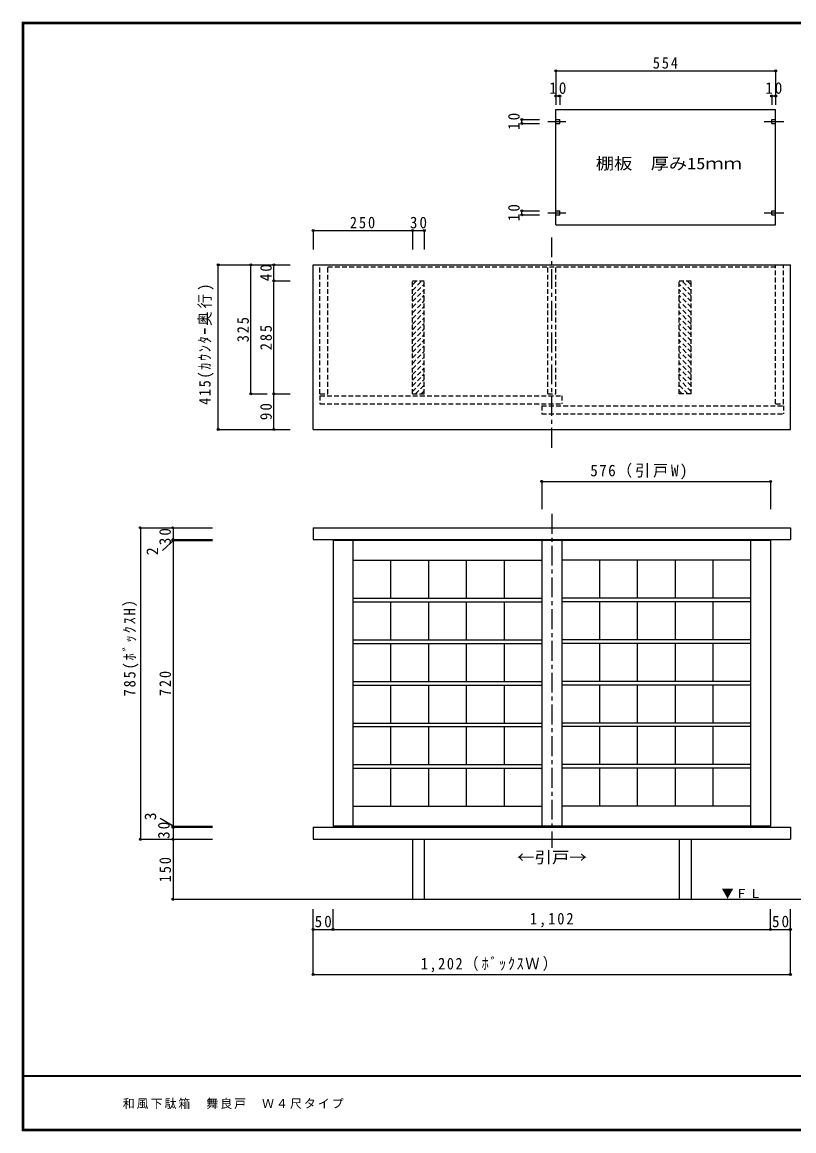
# Model space of a CAD drawing. Units: millimetres at full size, sheet at 1:10. Extents: x -1947 to 1953, y -1436 to 1392.
# Drawn here: x -1947 to -3, y -1402 to 1392 of the extents above; entities that cross this region are included whole.
import ezdxf
from ezdxf.enums import TextEntityAlignment as Align

# ---------------------------------------------------------------- set-up
doc = ezdxf.new("R2010")
doc.units = ezdxf.units.MM
doc.header["$LTSCALE"] = 10
doc.header["$PDMODE"] = 32
doc.header["$PDSIZE"] = 5
doc.linetypes.add('CHAIN1', pattern=[8, 5, -1, 1, -1])
doc.linetypes.add('DASHED1', pattern=[1.8, 1.2, -0.6])
for name, color, linetype in [('4-1', 3, 'CHAIN1'), ('4-4', 7, 'DASHED1'), ('4-A', 3, 'Continuous'), ('4-C', 7, 'Continuous'), ('F-1', 6, 'Continuous'), ('F-A', 7, 'Continuous')]:
    doc.layers.add(name, color=color, linetype=linetype)
doc.styles.add('ＭＳ ゴシック', font='')
doc.styles.get('ＭＳ ゴシック').set_extended_font_data('MS Gothic')

msp = doc.modelspace()

# ---------------------------------------------------------------- linework, layer by layer
at = {"layer": '4-1'}
msp.add_line((-612.72, 152.51), (-612.72, -688.27), dxfattribs=at)
at = {"layer": '4-4', "color": 3, "linetype": 'CHAIN1'}
msp.add_line((-612.72, 319.42), (-612.72, 859.08), dxfattribs=at)
at = {"layer": '4-4'}
for p, q in [((-1196.72, 455.16), (-1196.72, 780.16)), ((-1176.72, 455.16), (-1176.72, 780.16)), ((-622.72, 455.16), (-622.72, 780.16)), ((-602.72, 455.16), (-602.72, 780.16)), ((-48.72, 430.16), (-48.72, 780.16)), ((-28.72, 430.16), (-28.72, 780.16)), ((-963.72, 455.16), (-963.72, 740.16)), ((-963.72, 715.89), (-939.45, 740.16)), ((-963.72, 730.03), (-953.6, 740.16)), ((-963.72, 701.75), (-933.72, 731.75)), ((-933.72, 455.16), (-933.72, 740.16)), ((-291.72, 455.16), (-291.72, 740.16)), ((-261.72, 701.75), (-291.72, 731.75)), ((-261.72, 715.89), (-285.99, 740.16)), ((-261.72, 730.03), (-271.84, 740.16)), ((-261.72, 455.16), (-261.72, 740.16)), ((-963.72, 687.61), (-933.72, 717.61)), ((-963.72, 673.47), (-933.72, 703.47)), ((-261.72, 687.61), (-291.72, 717.61)), ((-261.72, 673.47), (-291.72, 703.47)), ((-963.72, 659.32), (-933.72, 689.32)), ((-963.72, 645.18), (-933.72, 675.18)), ((-261.72, 659.32), (-291.72, 689.32)), ((-261.72, 645.18), (-291.72, 675.18)), ((-963.72, 631.04), (-933.72, 661.04)), ((-963.72, 616.9), (-933.72, 646.9)), ((-261.72, 631.04), (-291.72, 661.04)), ((-261.72, 616.9), (-291.72, 646.9)), ((-963.72, 602.75), (-933.72, 632.75)), ((-963.72, 588.61), (-933.72, 618.61)), ((-261.72, 602.75), (-291.72, 632.75)), ((-261.72, 588.61), (-291.72, 618.61)), ((-963.72, 574.47), (-933.72, 604.47)), ((-963.72, 560.33), (-933.72, 590.33)), ((-261.72, 574.47), (-291.72, 604.47)), ((-261.72, 560.33), (-291.72, 590.33)), ((-963.72, 546.19), (-933.72, 576.19)), ((-963.72, 532.04), (-933.72, 562.04)), ((-261.72, 546.19), (-291.72, 576.19)), ((-261.72, 532.04), (-291.72, 562.04)), ((-963.72, 517.9), (-933.72, 547.9)), ((-963.72, 503.76), (-933.72, 533.76)), ((-261.72, 517.9), (-291.72, 547.9)), ((-261.72, 503.76), (-291.72, 533.76)), ((-963.72, 489.62), (-933.72, 519.62)), ((-963.72, 475.48), (-933.72, 505.48)), ((-261.72, 489.62), (-291.72, 519.62)), ((-261.72, 475.48), (-291.72, 505.48)), ((-963.72, 461.33), (-933.72, 491.33)), ((-955.75, 455.16), (-933.72, 477.19)), ((-261.72, 461.33), (-291.72, 491.33)), ((-269.69, 455.16), (-291.72, 477.19)), ((-1196.72, 450.16), (-1196.72, 430.16)), ((-1196.72, 450.16), (-587.72, 450.16)), ((-963.72, 455.16), (-933.72, 455.16)), ((-941.61, 455.16), (-933.72, 463.05)), ((-587.72, 450.16), (-587.72, 430.16)), ((-283.83, 455.16), (-291.72, 463.05)), ((-261.72, 455.16), (-291.72, 455.16)), ((-1196.72, 430.16), (-587.72, 430.16)), ((-637.72, 425.16), (-637.72, 405.16)), ((-637.72, 425.16), (-28.72, 425.16)), ((-28.72, 425.16), (-28.72, 405.16)), ((-637.72, 405.16), (-28.72, 405.16))]:
    msp.add_line(p, q, dxfattribs=at)
at = {"layer": '4-4', "color": 4, "linetype": 'Continuous'}
for p, q in [((-637.72, 234.64), (-637.72, 164.25)), ((-1648.54, 120.01), (-1648.54, -667.99)), ((-1566.45, 118.01), (-1566.45, 88.01)), ((-1566.45, 88.01), (-1566.45, -636.99)), ((-1566.45, -636.99), (-1566.45, -666.99)), ((-1566.45, -667.99), (-1566.45, -817.99))]:
    msp.add_line(p, q, dxfattribs=at)
at = {"layer": '4-4', "linetype": 'Continuous'}
for p, q in [((-1566.45, 118.01), (-1467.54, 118.01)), ((-1213.72, 118.01), (-11.72, 118.01)), ((-1566.45, 86.01), (-1467.54, 86.01)), ((-1213.72, 88.01), (-11.72, 88.01)), ((-61.72, 86.01), (-1163.72, 86.01)), ((-637.72, 86.01), (-637.72, -633.99)), ((-587.72, 86.01), (-587.72, -633.99)), ((-1566.45, -633.99), (-1467.54, -633.99)), ((-1213.72, -636.99), (-11.72, -636.99)), ((-61.72, -633.99), (-1163.72, -633.99)), ((-1213.72, -666.99), (-11.72, -666.99)), ((-963.72, -666.99), (-963.72, -817.99)), ((-933.72, -666.99), (-933.72, -817.99)), ((-291.72, -666.99), (-291.72, -817.99)), ((-261.72, -666.99), (-261.72, -817.99)), ((-1566.45, -817.99), (1321.11, -817.99))]:
    msp.add_line(p, q, dxfattribs=at)
at = {"layer": '4-4', "color": 3, "linetype": 'Continuous'}
for p, q in [((-1593.37, 60.29), (-1562.07, 88.79)), ((-1599.2, -614.14), (-1560.83, -636.31))]:
    msp.add_line(p, q, dxfattribs=at)
at = {"layer": '4-4', "color": 4}
for p in [(-637.72, 234.64), (-1648.54, 118.01), (-1566.45, 118.01), (-1566.45, 88.01), (-1566.45, 86.01), (-1566.45, -633.99), (-1566.45, -636.99), (-1648.54, -666.99), (-1566.45, -666.99), (-1566.45, -817.99)]:
    msp.add_point(p, dxfattribs=at)
at = {"layer": '4-A', "color": 7}
for p, q in [((-637.72, 86.01), (-637.72, -633.99)), ((-587.72, 86.01), (-587.72, -633.99))]:
    msp.add_line(p, q, dxfattribs=at)
at = {"layer": '4-A'}
for p, q in [((-1113.72, 36.01), (-637.72, 36.01)), ((-111.72, 36.01), (-587.72, 36.01)), ((-1113.72, -59.79), (-637.72, -59.79)), ((-1113.72, -68.79), (-637.72, -68.79)), ((-111.72, -59.79), (-587.72, -59.79)), ((-111.72, -68.79), (-587.72, -68.79)), ((-1113.72, -164.59), (-637.72, -164.59)), ((-111.72, -164.59), (-587.72, -164.59)), ((-1113.72, -173.59), (-637.72, -173.59)), ((-111.72, -173.59), (-587.72, -173.59)), ((-1113.72, -269.39), (-637.72, -269.39)), ((-1113.72, -278.39), (-637.72, -278.39)), ((-111.72, -269.39), (-587.72, -269.39)), ((-111.72, -278.39), (-587.72, -278.39)), ((-1113.72, -374.19), (-637.72, -374.19)), ((-1113.72, -383.19), (-637.72, -383.19)), ((-111.72, -374.19), (-587.72, -374.19)), ((-111.72, -383.19), (-587.72, -383.19)), ((-1113.72, -478.99), (-637.72, -478.99)), ((-1113.72, -487.99), (-637.72, -487.99)), ((-111.72, -478.99), (-587.72, -478.99)), ((-111.72, -487.99), (-587.72, -487.99)), ((-1113.72, -583.79), (-637.72, -583.79)), ((-111.72, -583.79), (-587.72, -583.79))]:
    msp.add_line(p, q, dxfattribs=at)
at = {"layer": '4-C'}
for p, q in [((-602.72, 1269.18), (-602.72, 1183.4)), ((-48.72, 1269.18), (-48.72, 1183.4)), ((-592.72, 1205.67), (-592.72, 1183.4)), ((-58.72, 1205.67), (-58.72, 1183.4)), ((-688.16, 1146.46), (-643.76, 1146.46)), ((-602.72, 881.46), (-602.72, 1171.46)), ((-602.72, 1171.46), (-48.72, 1171.46)), ((-48.72, 881.46), (-48.72, 1171.46)), ((-688.16, 1136.46), (-643.76, 1136.46)), ((-688.16, 916.46), (-643.76, 916.46)), ((-688.16, 906.46), (-643.76, 906.46)), ((-1213.72, 866.81), (-1213.72, 818.68)), ((-963.72, 866.81), (-963.72, 818.68)), ((-933.72, 866.81), (-933.72, 818.68)), ((-602.72, 881.46), (-48.72, 881.46)), ((-1370.54, 780.16), (-1271.64, 780.16)), ((-11.72, 365.16), (-11.72, 780.16)), ((-1312.5, 455.16), (-1271.64, 455.16)), ((-1312.5, 365.16), (-1271.64, 365.16)), ((-1213.72, 365.16), (-11.72, 365.16)), ((-637.72, 234.64), (-637.72, 164.25)), ((-1213.72, 118.01), (-1213.72, 88.01)), ((-11.72, 118.01), (-11.72, 88.01)), ((-1163.72, 86.01), (-1163.72, -633.99)), ((-1113.72, 86.01), (-1113.72, -633.99)), ((-111.72, 88.01), (-111.72, -633.99)), ((-61.72, 86.01), (-61.72, -633.99)), ((-1213.72, -636.99), (-1213.72, -666.99)), ((-11.72, -636.99), (-11.72, -666.99)), ((-1213.72, -1007.6), (-1213.72, -843.35)), ((-1163.72, -894.19), (-1163.72, -843.35)), ((-61.72, -894.19), (-61.72, -843.35)), ((-11.72, -1007.6), (-11.72, -843.35))]:
    msp.add_line(p, q, dxfattribs=at)
at = {"layer": '4-C', "color": 4}
for p, q in [((-602.72, 1269.18), (-48.72, 1269.18)), ((-602.72, 1205.67), (-592.72, 1205.67)), ((-58.72, 1205.67), (-48.72, 1205.67)), ((-688.16, 1136.46), (-688.16, 1146.46)), ((-688.16, 906.46), (-688.16, 916.46)), ((-1213.72, 866.81), (-963.72, 866.81)), ((-963.72, 866.81), (-933.72, 866.81)), ((-1452.63, 365.16), (-1452.63, 780.16)), ((-1452.63, 780.16), (-1271.64, 780.16)), ((-1370.54, 455.16), (-1370.54, 780.16)), ((-1312.5, 740.16), (-1312.5, 780.16)), ((-1312.5, 455.16), (-1312.5, 740.16)), ((-1312.5, 740.16), (-1271.64, 740.16)), ((-1370.54, 455.16), (-1329.18, 455.16)), ((-1312.5, 365.16), (-1312.5, 455.16)), ((-1312.5, 455.16), (-1271.64, 455.16)), ((-1452.63, 365.16), (-1271.64, 365.16)), ((-637.72, 234.64), (-637.72, 164.25)), ((-637.72, 234.64), (-61.72, 234.64)), ((-61.72, 234.64), (-61.72, 164.25)), ((-1648.54, 118.01), (-1467.54, 118.01)), ((-1566.45, 88.01), (-1467.54, 88.01)), ((-1566.45, 86.01), (-1467.54, 86.01)), ((-1566.45, -633.99), (-1467.54, -633.99)), ((-1566.45, -636.99), (-1467.54, -636.99)), ((-1648.54, -666.99), (-1467.54, -666.99)), ((-1213.72, -894.19), (-1163.72, -894.19)), ((-1163.72, -894.19), (-61.72, -894.19)), ((-61.72, -894.19), (-11.72, -894.19)), ((-1213.72, -1007.6), (-11.72, -1007.6))]:
    msp.add_line(p, q, dxfattribs=at)
at = {"layer": '4-C', "linetype": 'DASHED1'}
for p, q in [((-602.72, 1146.46), (-592.72, 1146.46)), ((-592.72, 1136.46), (-592.72, 1146.46)), ((-58.72, 1136.46), (-58.72, 1146.46)), ((-58.72, 1146.46), (-48.72, 1146.46)), ((-602.72, 1136.46), (-592.72, 1136.46)), ((-58.72, 1136.46), (-48.72, 1136.46)), ((-602.72, 916.46), (-592.72, 916.46)), ((-602.72, 906.46), (-592.72, 906.46)), ((-592.72, 906.46), (-592.72, 916.46)), ((-58.72, 906.46), (-48.72, 906.46)), ((-1176.72, 775.16), (-48.72, 775.16)), ((-963.72, 740.16), (-933.72, 740.16)), ((-291.72, 740.16), (-261.72, 740.16)), ((-1196.72, 455.16), (-1176.72, 455.16)), ((-622.72, 455.16), (-602.72, 455.16)), ((-48.72, 430.16), (-28.72, 430.16))]:
    msp.add_line(p, q, dxfattribs=at)
at = {"layer": '4-C', "linetype": 'CHAIN1'}
for p, q in [((-622.28, 1141.46), (-577.38, 1141.46)), ((-77.81, 1141.46), (-24.52, 1141.46)), ((-622.28, 911.46), (-577.38, 911.46)), ((-77.81, 911.46), (-24.52, 911.46))]:
    msp.add_line(p, q, dxfattribs=at)
at = {"layer": '4-C', "color": 3}
for p, q in [((-637.72, 86.01), (-637.72, -633.99)), ((-587.72, 86.01), (-587.72, -633.99)), ((-1018.52, 36.01), (-1018.52, -59.79)), ((-923.32, 36.01), (-923.32, -59.79)), ((-828.12, 36.01), (-828.12, -59.79)), ((-732.92, 36.01), (-732.92, -59.79)), ((-492.52, 36.01), (-492.52, -59.79)), ((-397.32, 36.01), (-397.32, -59.79)), ((-302.12, 36.01), (-302.12, -59.79)), ((-206.92, 36.01), (-206.92, -59.79)), ((-1018.52, -68.79), (-1018.52, -164.59)), ((-923.32, -68.79), (-923.32, -164.59)), ((-828.12, -68.79), (-828.12, -164.59)), ((-732.92, -68.79), (-732.92, -164.59)), ((-492.52, -68.79), (-492.52, -164.59)), ((-397.32, -68.79), (-397.32, -164.59)), ((-302.12, -68.79), (-302.12, -164.59)), ((-206.92, -68.79), (-206.92, -164.59)), ((-1018.52, -173.59), (-1018.52, -269.39)), ((-923.32, -173.59), (-923.32, -269.39)), ((-828.12, -173.59), (-828.12, -269.39)), ((-732.92, -173.59), (-732.92, -269.39)), ((-492.52, -173.59), (-492.52, -269.39)), ((-397.32, -173.59), (-397.32, -269.39)), ((-302.12, -173.59), (-302.12, -269.39)), ((-206.92, -173.59), (-206.92, -269.39)), ((-1018.52, -278.39), (-1018.52, -374.19)), ((-923.32, -278.39), (-923.32, -374.19)), ((-828.12, -278.39), (-828.12, -374.19)), ((-732.92, -278.39), (-732.92, -374.19)), ((-492.52, -278.39), (-492.52, -374.19)), ((-397.32, -278.39), (-397.32, -374.19)), ((-302.12, -278.39), (-302.12, -374.19)), ((-206.92, -278.39), (-206.92, -374.19)), ((-1018.52, -383.19), (-1018.52, -478.99)), ((-923.32, -383.19), (-923.32, -478.99)), ((-828.12, -383.19), (-828.12, -478.99)), ((-732.92, -383.19), (-732.92, -478.99)), ((-492.52, -383.19), (-492.52, -478.99)), ((-397.32, -383.19), (-397.32, -478.99)), ((-302.12, -383.19), (-302.12, -478.99)), ((-206.92, -383.19), (-206.92, -478.99)), ((-1018.52, -487.99), (-1018.52, -583.79)), ((-923.32, -487.99), (-923.32, -583.79)), ((-828.12, -487.99), (-828.12, -583.79)), ((-732.92, -487.99), (-732.92, -583.79)), ((-492.52, -487.99), (-492.52, -583.79)), ((-397.32, -487.99), (-397.32, -583.79)), ((-302.12, -487.99), (-302.12, -583.79)), ((-206.92, -487.99), (-206.92, -583.79))]:
    msp.add_line(p, q, dxfattribs=at)
at = {"layer": '4-C', "linetype": 'DASHED1'}
msp.add_lwpolyline([(-58.72, 906.46), (-58.72, 916.46), (-48.72, 916.46)], dxfattribs=at)
at = {"layer": '4-C'}
msp.add_lwpolyline([(-1213.72, 365.16), (-1213.72, 780.16), (-11.72, 780.16)], dxfattribs=at)
at = {"layer": '4-C', "color": 4}
for p in [(-602.72, 1269.18), (-48.72, 1269.18), (-602.72, 1205.67), (-592.72, 1205.67), (-58.72, 1205.67), (-48.72, 1205.67), (-688.16, 1146.46), (-688.16, 1136.46), (-688.16, 916.46), (-688.16, 906.46), (-1213.72, 866.81), (-963.72, 866.81), (-933.72, 866.81), (-1452.63, 780.16), (-1370.54, 780.16), (-1312.5, 780.16), (-1312.5, 740.16), (-1370.54, 455.16), (-1312.5, 455.16), (-1452.63, 365.16), (-1312.5, 365.16), (-637.72, 234.64), (-61.72, 234.64), (-1213.72, -894.19), (-1163.72, -894.19), (-61.72, -894.19), (-11.72, -894.19), (-1213.72, -1007.6), (-11.72, -1007.6)]:
    msp.add_point(p, dxfattribs=at)
at = {"layer": 'F-1'}
for p, q in [((-1946.69, 1391.67), (-1946.69, -1401.67)), ((-1946.69, 1391.67), (1953.31, 1391.67)), ((-1946.69, 1390), (1953.31, 1390)), ((-1946.69, 1388.33), (1953.31, 1388.33)), ((-1945.03, 1391.67), (-1945.03, -1401.67)), ((-1943.36, 1391.67), (-1943.36, -1401.67)), ((1953.31, -1263.33), (-1946.69, -1263.33)), ((1953.31, -1265), (-1946.69, -1265)), ((1953.31, -1398.33), (-1946.69, -1398.33)), ((1953.31, -1400), (-1946.69, -1400)), ((1953.31, -1401.67), (-1946.69, -1401.67))]:
    msp.add_line(p, q, dxfattribs=at)

# ---------------------------------------------------------------- texts
at = {"layer": '4-4', "style": 'ＭＳ ゴシック'}
for s, p in [('2', (-1595.6, 48.56)), ('3', (-1600.39, -619.38))]:
    msp.add_text(s, height=29.33, rotation=90, dxfattribs=at).set_placement(p, align=Align.BOTTOM_LEFT)
at = {"layer": '4-4', "style": 'ＭＳ ゴシック', "width": 1.1}
msp.add_text('←引戸→', height=29.33, dxfattribs=at).set_placement((-700.11, -736.11), align=Align.BOTTOM_LEFT)
at = {"layer": '4-4', "char_height": 29.33, "attachment_point": 7, "rotation": 90, "style": 'ＭＳ ゴシック'}
for s, insert in [('\\T1.23;\\W0.9;415(ｶｳﾝﾀｰ奥行)', (-1464.22, 427.34)), ('\\T1.27;\\W0.95;30', (-1571.84, 73.83)), ('\\T1.26;\\W0.9;785(ﾎﾞｯｸｽH）', (-1653.54, -306.99)), ('\\T1.27;\\W0.9;720', (-1571.45, -306.49)), ('\\T1.27;\\W0.95;30', (-1574.92, -666.15)), ('\\T1.27;\\W0.9;150', (-1571.45, -775.49))]:
    msp.add_mtext(s, dxfattribs=dict(at, insert=insert))
at = {"layer": '4-4', "attachment_point": 7, "style": 'ＭＳ ゴシック'}
for s, insert, char_height in [('\\T1.19;\\W0.95;576（引戸W)', (-515.72, 239.64), 29.33), ('\\T1.17;▼ＦＬ', (-184.84, -816.74), 21.99), ('\\T1.22;\\W0.9;1,202（ﾎﾞｯｸｽＷ）', (-942.72, -1002.6), 29.33)]:
    msp.add_mtext(s, dxfattribs=dict(at, insert=insert, char_height=char_height))
at = {"layer": '4-C', "style": 'ＭＳ ゴシック', "width": 1.15}
msp.add_text('棚板\u3000厚み15ｍｍ', height=29.33, dxfattribs=at).set_placement((-501.69, 1012.26), align=Align.BOTTOM_LEFT)
at = {"layer": '4-C', "char_height": 29.33, "attachment_point": 7, "style": 'ＭＳ ゴシック'}
for s, insert in [('\\T1.27;\\W0.9;554', (-358.22, 1274.18)), ('\\T1.27;\\W0.95;10', (-618.97, 1210.67)), ('\\T1.27;\\W0.95;10', (-74.97, 1210.67)), ('\\T1.27;\\W0.9;250', (-1121.22, 871.81)), ('\\T1.27;\\W0.95;30', (-969.97, 871.81)), ('\\T1.27;\\W0.95;50', (-1209.97, -889.19)), ('\\T1.28;\\W0.9;1,102', (-667.72, -889.19)), ('\\T1.27;\\W0.95;50', (-57.97, -889.19))]:
    msp.add_mtext(s, dxfattribs=dict(at, insert=insert))
at = {"layer": '4-C', "char_height": 29.33, "attachment_point": 7, "rotation": 90, "style": 'ＭＳ ゴシック'}
for s, insert in [('\\T1.27;\\W0.95;10', (-693.16, 1120.21)), ('\\T1.27;\\W0.95;10', (-693.16, 890.21)), ('\\T1.27;\\W0.95;40', (-1317.5, 738.91)), ('\\T1.27;\\W0.9;325', (-1375.54, 585.16)), ('\\T1.27;\\W0.9;285', (-1317.5, 565.16)), ('\\T1.27;\\W0.95;90', (-1317.5, 388.91))]:
    msp.add_mtext(s, dxfattribs=dict(at, insert=insert))
at = {"layer": 'F-A', "insert": (-1693.36, -1346.67), "char_height": 21.99, "attachment_point": 7, "style": 'ＭＳ ゴシック'}
msp.add_mtext('\\T1.17;和風下駄箱\u3000舞良戸\u3000Ｗ４尺タイプ', dxfattribs=at)

doc.saveas('drawing.dxf')
